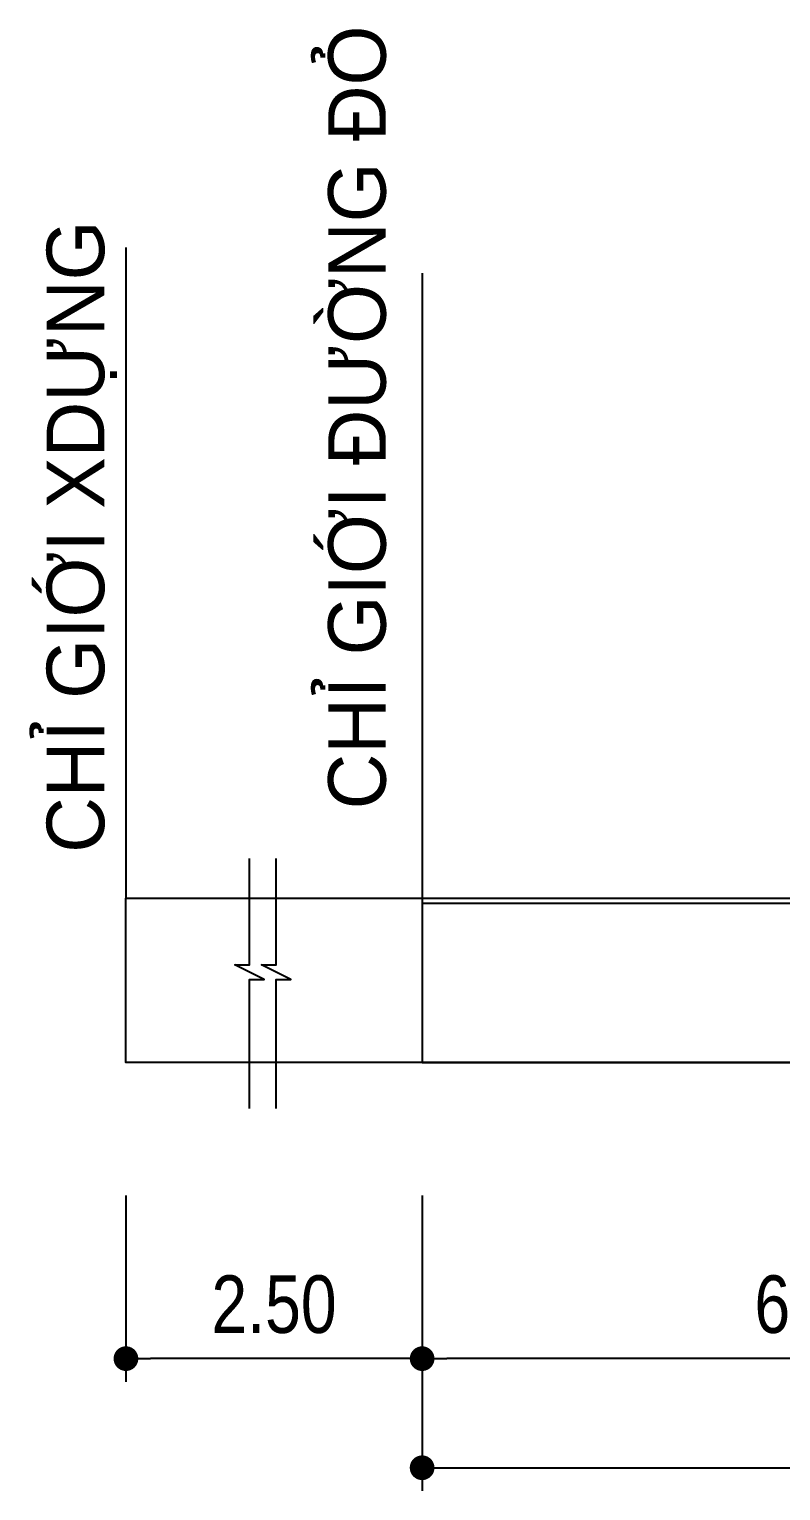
# Model space of a CAD drawing. Header units: metres. Extents: x 563124 to 573994, y 2062953 to 2068466.
# Drawn here: x 572547.21 to 572570.05, y 2065213.02 to 2065257.44 of the extents above; entities that cross this region are included whole.
import ezdxf

# ---------------------------------------------------------------- set-up
doc = ezdxf.new("R2010")
doc.units = ezdxf.units.M
doc.layers.get('0').update_dxf_attribs({"linetype": 'CONTINUOUS'})
doc.layers.get('DEFPOINTS').update_dxf_attribs({"linetype": 'CONTINUOUS'})
doc.layers.add('Kich thuoc', color=9, linetype='CONTINUOUS')
doc.layers.add('MATCATDUONG', color=8, linetype='CONTINUOUS')
doc.layers.add('kt', color=37, linetype='CONTINUOUS', lineweight=25)
doc.styles.add('ktcn', font='VHARIAL.ttf', dxfattribs={"width": 0.8})
doc.styles.add('KTEN', font='VHAVAN.ttf')
doc.dimstyles.new('a', dxfattribs={"dimtxt": 1.75, "dimasz": 0.75, "dimexe": 0.7, "dimexo": 0, "dimgap": 0.75, "dimtad": 1, "dimzin": 0, "dimdsep": 46, "dimtxsty": 'ktcn', "dimblk": 'DOT', "dimcen": 0, "dimazin": 0, "dimtfac": 1, "dimtix": 1, "dimtofl": 0, "dimtmove": 0, "dimatfit": 3, "dimfxl": 1, "dimtolj": 1, "dimtzin": 0, "dimarcsym": 0})

# ---------------------------------------------------------------- blocks, each defined once
blk = doc.blocks.new('_Dot')
at = {"color": 0, "linetype": 'ByBlock', "lineweight": -2}
blk.add_line((-0.5, 0), (-1, 0), dxfattribs=at)
at = {"color": 0, "linetype": 'ByBlock', "const_width": 0.5}
blk.add_lwpolyline([(-0.25, 0, 1), (0.25, 0, 1)], format="xyb", close=True, dxfattribs=at)
blk = doc.blocks.new('*D34')
at = {"layer": 'DEFPOINTS', "color": 0, "linetype": 'Continuous'}
for p in [(572559.151, 2065221.99), (572583.151, 2065221.99), (572559.151, 2065217.031)]:
    blk.add_point(p, dxfattribs=at)
at = {"layer": 'MATCATDUONG', "color": 0, "linetype": 'Continuous', "lineweight": -2}
for p, q in [((572559.151, 2065221.99), (572559.151, 2065216.331)), ((572583.151, 2065221.99), (572583.151, 2065216.331)), ((572582.401, 2065217.031), (572559.901, 2065217.031))]:
    blk.add_line(p, q, dxfattribs=at)
at = {"layer": 'MATCATDUONG', "color": 0, "linetype": 'Continuous', "lineweight": -2, "xscale": 0.75, "yscale": 0.75, "zscale": 0.75, "rotation": 180}
blk.add_blockref('_Dot', (572559.151, 2065217.031), dxfattribs=at)
at = {"layer": 'MATCATDUONG', "color": 0, "linetype": 'Continuous', "lineweight": -2, "xscale": 0.75, "yscale": 0.75, "zscale": 0.75}
blk.add_blockref('_Dot', (572583.151, 2065217.031), dxfattribs=at)
at = {"layer": 'MATCATDUONG', "color": 0, "linetype": 'Continuous', "insert": (572571.151, 2065218.675), "char_height": 1.75, "attachment_point": 5, "style": 'ktcn'}
blk.add_mtext('\\A1;6.00', dxfattribs=at)
blk = doc.blocks.new('*D37')
at = {"layer": 'DEFPOINTS', "color": 0, "linetype": 'Continuous'}
for p in [(572550.151, 2065221.99), (572559.151, 2065221.99), (572550.151, 2065217.031)]:
    blk.add_point(p, dxfattribs=at)
at = {"layer": 'MATCATDUONG', "color": 0, "linetype": 'Continuous', "lineweight": -2}
for p, q in [((572550.151, 2065221.99), (572550.151, 2065216.331)), ((572559.151, 2065221.99), (572559.151, 2065216.331)), ((572558.401, 2065217.031), (572550.901, 2065217.031))]:
    blk.add_line(p, q, dxfattribs=at)
at = {"layer": 'MATCATDUONG', "color": 0, "linetype": 'Continuous', "lineweight": -2, "xscale": 0.75, "yscale": 0.75, "zscale": 0.75, "rotation": 180}
blk.add_blockref('_Dot', (572550.151, 2065217.031), dxfattribs=at)
at = {"layer": 'MATCATDUONG', "color": 0, "linetype": 'Continuous', "lineweight": -2, "xscale": 0.75, "yscale": 0.75, "zscale": 0.75}
blk.add_blockref('_Dot', (572559.151, 2065217.031), dxfattribs=at)
at = {"layer": 'MATCATDUONG', "color": 0, "linetype": 'Continuous', "insert": (572554.651, 2065218.675), "char_height": 1.75, "attachment_point": 5, "style": 'ktcn'}
blk.add_mtext('\\A1;2.50', dxfattribs=at)
blk = doc.blocks.new('*D39')
at = {"layer": 'DEFPOINTS', "color": 0, "linetype": 'Continuous'}
for p in [(572559.151, 2065221.99), (572655.151, 2065221.99), (572655.151, 2065213.715)]:
    blk.add_point(p, dxfattribs=at)
at = {"layer": 'MATCATDUONG', "color": 0, "linetype": 'Continuous', "lineweight": -2}
for p, q in [((572559.151, 2065221.99), (572559.151, 2065213.015)), ((572655.151, 2065221.99), (572655.151, 2065213.015)), ((572559.901, 2065213.715), (572654.401, 2065213.715))]:
    blk.add_line(p, q, dxfattribs=at)
at = {"layer": 'MATCATDUONG', "color": 0, "linetype": 'Continuous', "lineweight": -2, "xscale": 0.75, "yscale": 0.75, "zscale": 0.75, "rotation": 180}
blk.add_blockref('_Dot', (572559.151, 2065213.715), dxfattribs=at)
at = {"layer": 'MATCATDUONG', "color": 0, "linetype": 'Continuous', "lineweight": -2, "xscale": 0.75, "yscale": 0.75, "zscale": 0.75}
blk.add_blockref('_Dot', (572655.151, 2065213.715), dxfattribs=at)
at = {"layer": 'MATCATDUONG', "color": 0, "linetype": 'Continuous', "insert": (572607.151, 2065215.359), "char_height": 1.75, "attachment_point": 5, "style": 'ktcn'}
blk.add_mtext('\\A1;24.00', dxfattribs=at)

msp = doc.modelspace()

# ---------------------------------------------------------------- linework, layer by layer
at = {"layer": 'Kich thuoc', "elevation": 0}
msp.add_lwpolyline([(572583.151, 2065230.863), (572559.151, 2065230.863)], dxfattribs=at)
at = {"layer": 'kt', "color": 8, "linetype": 'Continuous', "elevation": 0, "flags": 128}
for points in [[(572553.909, 2065224.633), (572553.909, 2065228.554), (572554.354, 2065228.554), (572553.463, 2065228.999), (572553.909, 2065228.999), (572553.909, 2065232.23)], [(572554.715, 2065224.633), (572554.715, 2065228.554), (572555.16, 2065228.554), (572554.27, 2065228.999), (572554.715, 2065228.999), (572554.715, 2065232.23)]]:
    msp.add_lwpolyline(points, dxfattribs=at)
at = {"layer": 'MATCATDUONG', "color": 40, "linetype": 'Continuous', "extrusion": (-3.31378e-12, 1.1371e-08, 1)}
msp.add_line((572550.151, 2065250.8, 0), (572550.151, 2065231.031, 0), dxfattribs=at)
at = {"layer": 'MATCATDUONG', "color": 40, "linetype": 'Continuous', "extrusion": (3.31378e-12, 1.1371e-08, 1)}
msp.add_line((572559.151, 2065250.024, 0), (572559.151, 2065231.031, 0), dxfattribs=at)
at = {"layer": 'MATCATDUONG', "color": 40, "linetype": 'Continuous', "elevation": 0}
for points in [[(572550.151, 2065231.031), (572559.151, 2065231.031), (572583.151, 2065231.031), (572583.151, 2065230.431), (572607.151, 2065230.822), (572631.151, 2065230.431), (572631.151, 2065231.031), (572655.151, 2065231.031), (572664.151, 2065231.031), (572664.151, 2065229.031), (572664.151, 2065227.031), (572664.151, 2065226.031), (572550.151, 2065226.031)], [(572655.151, 2065230.863), (572631.151, 2065230.863), (572631.151, 2065230.431), (572631.151, 2065229.831), (572607.151, 2065230.222), (572583.151, 2065229.831), (572583.151, 2065230.431), (572583.151, 2065230.863), (572559.151, 2065230.863), (572559.151, 2065226.031), (572655.151, 2065226.031)]]:
    msp.add_lwpolyline(points, close=True, dxfattribs=at)
msp.add_lwpolyline([(572559.151, 2065231.031), (572559.151, 2065226.031)], dxfattribs=at)

# ---------------------------------------------------------------- texts
at = {"layer": 'MATCATDUONG', "color": 7, "linetype": 'Continuous', "extrusion": (3.31378e-12, 1.1371e-08, 1), "style": 'KTEN'}
for s, p in [('chØ giíi ®\xadêng ®á', (572558.046, 2065233.726, 0.023)), ('chØ giíi xdùng', (572549.492, 2065232.406, 0.024))]:
    msp.add_text(s, height=1.75, rotation=90, dxfattribs=at).set_placement(p)

# ---------------------------------------------------------------- dimensions: what is measured, and where the dimension line sits
at = {"layer": 'MATCATDUONG', "color": 7, "linetype": 'Continuous'}
dim = msp.add_linear_dim(base=(572550.151, 2065217.031, 0), p1=(572559.151, 2065221.99, 0), p2=(572550.151, 2065221.99, 0), text='2.50', dimstyle='a', override={"dimlfac": 0.25}, dxfattribs=at)
dim.commit()
dim.dimension.update_dxf_attribs({"geometry": '*D37', "text_midpoint": (572554.651, 2065218.675, 0)})
for base, p1, p2, picture, middle in [((572559.151, 2065217.031, 0), (572583.151, 2065221.99, 0), (572559.151, 2065221.99, 0), '*D34', (572571.151, 2065218.675, 0)), ((572655.151, 2065213.715, 0), (572559.151, 2065221.99, 0), (572655.151, 2065221.99, 0), '*D39', (572607.151, 2065215.359, 0))]:
    dim = msp.add_linear_dim(base=base, p1=p1, p2=p2, dimstyle='a', override={"dimlfac": 0.25}, dxfattribs=at)
    dim.commit()
    dim.dimension.update_dxf_attribs({"geometry": picture, "text_midpoint": middle})

doc.saveas('drawing.dxf')
